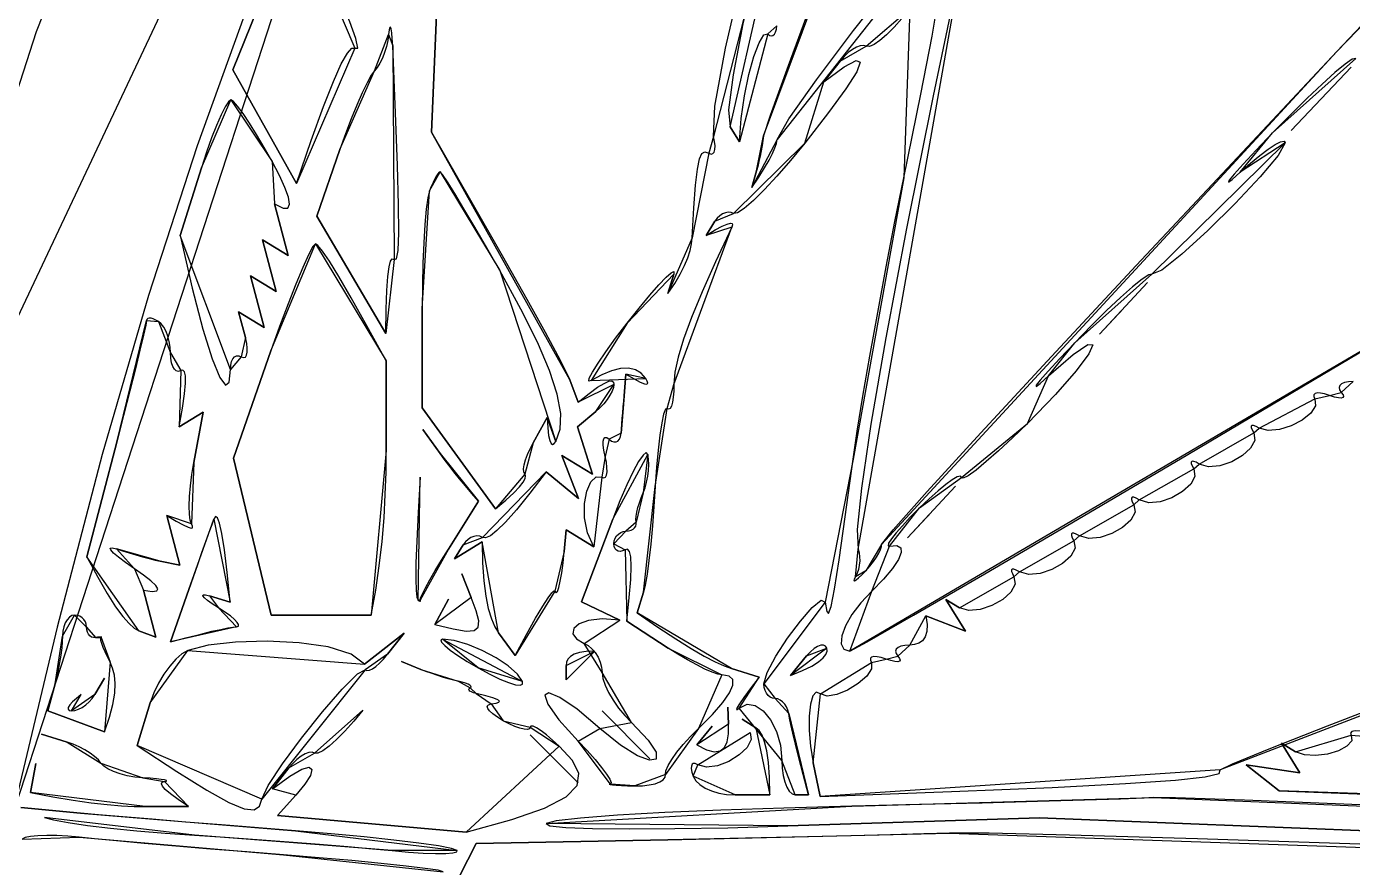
# Model space of a CAD drawing. Extents: x 0.3 to 49.4, y 16 to 54.1.
# Drawn here: x 9.567 to 13.9, y 30.69 to 33.439 of the extents above; entities that cross this region are included whole.
import ezdxf

# ---------------------------------------------------------------- set-up
doc = ezdxf.new("R2010")
doc.units = 0
doc.layers.get('0').update_dxf_attribs({"linetype": 'CONTINUOUS'})

msp = doc.modelspace()

# ---------------------------------------------------------------- linework, layer by layer
at = {"color": 178}
for points in [[(8.999, 31.346), (9.269, 32.3986), (9.6004, 33.4218), (9.9922, 34.4129), (10.4429, 35.3694), (10.9514, 36.2885), (11.5165, 37.1677), (12.1369, 38.0043), (8.999, 31.346)], [(12.74, 35.1289), (12.5666, 34.6727), (12.4068, 34.2502), (12.2653, 33.8739), (12.1467, 33.5564), (12.0557, 33.31), (11.997, 33.1475), (11.9753, 33.0813), (12.74, 35.1289)], [(11.8122, 33.0792), (11.8168, 33.1781), (11.8515, 33.3674), (11.9109, 33.6264), (11.9897, 33.9342), (12.0826, 34.2699), (12.1842, 34.6126), (12.2892, 34.9417), (11.8122, 33.0792)], [(13.8491, 33.3568), (14.191, 33.7186), (14.5054, 34.0492), (14.7832, 34.3393), (15.0153, 34.5792), (15.1924, 34.7596), (15.3055, 34.871), (15.3453, 34.9038), (13.8491, 33.3568)], [(10.7039, 34.4977), (10.4886, 34.0022), (10.2973, 33.5244), (10.1246, 33.0486), (9.9656, 32.5589), (9.815, 32.0397), (9.6678, 31.4749), (9.5187, 30.8489), (10.7039, 34.4977)], [(12.1765, 34.4717), (12.0921, 34.1775), (12.0181, 33.9035), (11.9563, 33.6575), (11.9084, 33.4474), (11.8762, 33.2809), (11.8615, 33.1659), (11.8661, 33.1103), (12.1765, 34.4717)], [(10.9312, 34.0409), (10.8904, 33.0929), (10.9312, 34.0409)], [(12.0205, 33.0689), (12.0581, 33.1367), (12.1482, 33.2644), (12.2696, 33.4252), (12.4013, 33.5925), (12.5222, 33.7394), (12.6112, 33.8391), (12.6472, 33.8649), (12.0205, 33.0689)], [(10.6401, 33.3677), (10.6499, 33.3676), (10.643, 33.3993), (10.6233, 33.4535), (10.5947, 33.521), (10.5612, 33.5925), (10.5265, 33.6588), (10.4947, 33.7105), (10.6401, 33.3677)], [(12.6365, 33.722), (12.5298, 33.2119), (12.443, 32.7785), (12.3755, 32.421), (12.3265, 32.1384), (12.2955, 31.9298), (12.2816, 31.7941), (12.2843, 31.7305), (12.6365, 33.722)], [(12.4337, 32.9442), (12.4894, 33.2171), (12.5268, 33.4074), (12.5464, 33.5259), (12.5485, 33.5833), (12.5335, 33.5904), (12.5018, 33.5578), (12.4537, 33.4963), (12.4337, 32.9442)], [(10.3401, 33.5433), (10.2411, 33.2967), (10.3401, 33.5433)], [(12.4537, 33.4963), (12.4277, 33.4643), (12.4021, 33.4359), (12.3778, 33.4118), (12.3557, 33.3928), (12.3367, 33.3797), (12.3216, 33.3731), (12.3113, 33.3739), (12.4537, 33.4963)], [(10.7506, 33.4123), (10.7478, 33.3929), (10.7433, 33.3731), (10.7373, 33.3537), (10.7301, 33.3353), (10.7221, 33.3187), (10.7135, 33.3046), (10.7045, 33.2937), (10.7506, 33.4123)], [(10.7638, 33.3751), (10.7623, 33.3998), (10.7606, 33.4184), (10.7587, 33.4307), (10.7567, 33.4365), (10.7546, 33.4355), (10.7525, 33.4275), (10.7506, 33.4123), (10.7638, 33.3751)], [(11.8969, 33.0617), (11.9024, 33.1376), (11.9132, 33.2124), (11.9278, 33.2816), (11.9444, 33.3408), (11.9614, 33.3856), (11.977, 33.4115), (11.9897, 33.4141), (11.8969, 33.0617)], [(11.9897, 33.4141), (11.9956, 33.4096), (12.0013, 33.4082), (12.0065, 33.4097), (12.011, 33.4138), (12.0148, 33.4204), (12.0176, 33.4294), (12.0192, 33.4406), (11.9897, 33.4141)], [(10.4491, 32.9251), (10.4973, 33.0663), (10.5375, 33.1766), (10.5701, 33.2591), (10.596, 33.3166), (10.6158, 33.3519), (10.6303, 33.3679), (10.6401, 33.3677), (10.4491, 32.9251)], [(10.7684, 32.6771), (10.7764, 32.6791), (10.7816, 32.7066), (10.7839, 32.7639), (10.7833, 32.8552), (10.7798, 32.9847), (10.7733, 33.1566), (10.7638, 33.3751), (10.7684, 32.6771)], [(12.3113, 33.3739), (12.3025, 33.3766), (12.2917, 33.3757), (12.2794, 33.3713), (12.2662, 33.3638), (12.2524, 33.3535), (12.2388, 33.3407), (12.2257, 33.3257), (12.3113, 33.3739)], [(12.1723, 33.2576), (12.2393, 33.3068), (12.2787, 33.3279), (12.2918, 33.3221), (12.2801, 33.2909), (12.245, 33.2354), (12.1879, 33.1572), (12.1101, 33.0574), (12.1723, 33.2576)], [(12.2257, 33.3257), (12.1723, 33.2576), (12.2257, 33.3257)], [(12.3608, 31.7459), (12.3988, 31.7934), (12.5102, 31.9182), (12.6859, 32.1104), (12.9167, 32.3603), (13.1936, 32.6579), (13.5075, 32.9933), (13.8491, 33.3568), (12.3608, 31.7459)], [(13.9107, 33.3339), (13.8995, 33.3314), (13.8764, 33.3156), (13.8429, 33.2881), (13.8007, 33.2504), (13.7516, 33.2039), (13.697, 33.1501), (13.6388, 33.0905), (13.9107, 33.3339)], [(10.2411, 33.2967), (10.4491, 32.9251), (10.2411, 33.2967)], [(10.7045, 33.2937), (10.6938, 33.2792), (10.6801, 33.2546), (10.664, 33.2216), (10.6464, 33.1818), (10.628, 33.1367), (10.6093, 33.0878), (10.5911, 33.0369), (10.7045, 33.2937)], [(13.6998, 33.0983), (13.8956, 33.3053), (13.6998, 33.0983)], [(10.2346, 33.1988), (10.2268, 33.1929), (10.2161, 33.1762), (10.2031, 33.1499), (10.1882, 33.1155), (10.1722, 33.0744), (10.1555, 33.0277), (10.1389, 32.9771), (10.2346, 33.1988)], [(10.3701, 32.9972), (10.3443, 33.0433), (10.3193, 33.0857), (10.2959, 33.1231), (10.2749, 33.1544), (10.2571, 33.1783), (10.2434, 33.1935), (10.2346, 33.1988), (10.3701, 32.9972)], [(13.7977, 33.2018), (13.6998, 33.0983), (13.7977, 33.2018)], [(11.8661, 33.1103), (11.8969, 33.0617), (11.8661, 33.1103)], [(10.8904, 33.0929), (11.0182, 32.8705), (11.1212, 32.69), (11.2017, 32.5476), (11.2618, 32.4395), (11.3038, 32.362), (11.33, 32.3113), (11.3426, 32.2838), (10.8904, 33.0929)], [(11.7966, 33.0248), (11.8042, 33.0218), (11.8102, 33.023), (11.8144, 33.0279), (11.8168, 33.0364), (11.8173, 33.048), (11.8158, 33.0623), (11.8122, 33.0792), (11.7966, 33.0248)], [(11.9373, 32.9121), (11.9603, 32.9464), (11.979, 32.9762), (11.9936, 33.0017), (12.0047, 33.0235), (12.0126, 33.0417), (12.0178, 33.0567), (12.0205, 33.0689), (11.9373, 32.9121)], [(11.9753, 33.0813), (11.9733, 33.0664), (11.9707, 33.0499), (11.9676, 33.0325), (11.9641, 33.0148), (11.9604, 32.9976), (11.9566, 32.9815), (11.9529, 32.9673), (11.9753, 33.0813)], [(13.6388, 33.0905), (13.585, 33.034), (13.5431, 32.9889), (13.5136, 32.956), (13.4972, 32.9361), (13.4946, 32.93), (13.5065, 32.9384), (13.5333, 32.9622), (13.6388, 33.0905)], [(13.5333, 32.9622), (13.5669, 32.9919), (13.5978, 33.0173), (13.625, 33.0377), (13.6478, 33.0526), (13.6652, 33.0614), (13.6763, 33.0635), (13.6802, 33.0583), (13.5333, 32.9622)], [(10.5911, 33.0369), (10.5159, 32.8183), (10.5911, 33.0369)], [(11.742, 32.7474), (11.7481, 32.8456), (11.7538, 32.9195), (11.7597, 32.9719), (11.7664, 33.0058), (11.7744, 33.024), (11.7843, 33.0294), (11.7966, 33.0248), (11.742, 32.7474)], [(12.1101, 33.0574), (12.0637, 33.0006), (12.0193, 32.9495), (11.9783, 32.9054), (11.9423, 32.8697), (11.9126, 32.8439), (11.8906, 32.8292), (11.8778, 32.8272), (12.1101, 33.0574)], [(13.6802, 33.0583), (13.6574, 33.0173), (13.5983, 32.9467), (13.5169, 32.8601), (13.4269, 32.7714), (13.3423, 32.6941), (13.277, 32.642), (13.2449, 32.6289), (13.6802, 33.0583)], [(10.1389, 32.9771), (10.069, 32.7553), (10.1389, 32.9771)], [(10.378, 32.8586), (10.4055, 32.8451), (10.4215, 32.8453), (10.427, 32.8578), (10.4234, 32.8808), (10.4118, 32.9127), (10.3937, 32.9521), (10.3701, 32.9972), (10.378, 32.8586)], [(10.9191, 32.9638), (10.9159, 32.9622), (10.9117, 32.9575), (10.9068, 32.9502), (10.9014, 32.9406), (10.8956, 32.9291), (10.8898, 32.916), (10.8841, 32.9019), (10.9191, 32.9638)], [(11.1139, 32.6407), (11.0717, 32.7146), (11.0322, 32.7825), (10.9968, 32.8425), (10.9665, 32.8926), (10.9427, 32.9309), (10.9265, 32.9553), (10.9191, 32.9638), (11.1139, 32.6407)], [(11.9529, 32.9673), (11.9373, 32.9121), (11.9529, 32.9673)], [(12.2685, 32.0239), (12.282, 32.1155), (12.3005, 32.2299), (12.3231, 32.3612), (12.3488, 32.504), (12.3764, 32.6525), (12.4051, 32.8011), (12.4337, 32.9442), (12.2685, 32.0239)], [(10.8841, 32.9019), (10.8786, 32.8791), (10.8736, 32.8417), (10.8692, 32.7918), (10.8655, 32.732), (10.8627, 32.6645), (10.8609, 32.5918), (10.8603, 32.5161), (10.8841, 32.9019)], [(10.4222, 32.6896), (10.378, 32.8586), (10.4222, 32.6896)], [(10.5159, 32.8183), (10.7415, 32.4351), (10.5159, 32.8183)], [(11.8165, 32.8018), (11.7882, 32.7559), (11.8165, 32.8018)], [(11.8778, 32.8272), (11.8695, 32.8307), (11.8604, 32.8315), (11.851, 32.8299), (11.8415, 32.8259), (11.8323, 32.8198), (11.8238, 32.8117), (11.8165, 32.8018), (11.8778, 32.8272)], [(10.069, 32.7553), (10.1081, 32.5828), (10.1432, 32.4488), (10.1737, 32.3522), (10.1988, 32.2918), (10.2176, 32.2667), (10.2295, 32.2757), (10.2336, 32.3176), (10.069, 32.7553)], [(11.8722, 32.7832), (11.8189, 32.6691), (11.7752, 32.5709), (11.7405, 32.4871), (11.7145, 32.4163), (11.6965, 32.3573), (11.6861, 32.3085), (11.6828, 32.2687), (11.8722, 32.7832)], [(11.7882, 32.7559), (11.8178, 32.7736), (11.8405, 32.7857), (11.8568, 32.7929), (11.8675, 32.7957), (11.8731, 32.7946), (11.8745, 32.7903), (11.8722, 32.7832), (11.7882, 32.7559)], [(10.383, 32.5721), (10.3388, 32.7411), (10.383, 32.5721)], [(10.3388, 32.7411), (10.4222, 32.6896), (10.3388, 32.7411)], [(10.5114, 32.7286), (10.5028, 32.7192), (10.4887, 32.6927), (10.4699, 32.6512), (10.4473, 32.5969), (10.4219, 32.5318), (10.3944, 32.4582), (10.3658, 32.3781), (10.5114, 32.7286)], [(10.7428, 32.3462), (10.6798, 32.4607), (10.6286, 32.5517), (10.588, 32.6212), (10.557, 32.6715), (10.5346, 32.7047), (10.5197, 32.723), (10.5114, 32.7286), (10.7428, 32.3462)], [(11.6632, 32.5664), (11.6855, 32.5989), (11.7035, 32.6291), (11.7176, 32.657), (11.7281, 32.6827), (11.7354, 32.7063), (11.7399, 32.7278), (11.742, 32.7474), (11.6632, 32.5664)], [(10.7415, 32.4351), (10.7425, 32.5145), (10.7448, 32.5762), (10.7481, 32.6219), (10.7522, 32.6531), (10.7571, 32.6716), (10.7625, 32.679), (10.7684, 32.6771), (10.7415, 32.4351)], [(11.2968, 32.0826), (11.3116, 32.1223), (11.3133, 32.1734), (11.3017, 32.2371), (11.2764, 32.3145), (11.2369, 32.4068), (11.1829, 32.5151), (11.1139, 32.6407), (11.2968, 32.0826)], [(11.5302, 32.4693), (11.5691, 32.5184), (11.6038, 32.5604), (11.6334, 32.5942), (11.6571, 32.619), (11.6738, 32.6337), (11.6827, 32.6373), (11.6828, 32.6289), (11.5302, 32.4693)], [(11.6828, 32.6289), (11.6632, 32.5664), (11.6828, 32.6289)], [(13.2449, 32.6289), (13.2342, 32.6269), (13.2125, 32.6126), (13.1814, 32.5875), (13.1422, 32.5528), (13.0967, 32.5099), (13.0463, 32.4602), (12.9926, 32.4051), (13.2449, 32.6289)], [(10.3438, 32.4546), (10.2996, 32.6236), (10.3438, 32.4546)], [(10.2996, 32.6236), (10.383, 32.5721), (10.2996, 32.6236)], [(13.0731, 32.4325), (13.2298, 32.6014), (13.0731, 32.4325)], [(12.2572, 31.3972), (12.3143, 31.4276), (12.4653, 31.5141), (12.6984, 31.6497), (13.0014, 31.8274), (13.3625, 32.0401), (13.7696, 32.281), (14.2109, 32.5428), (12.2572, 31.3972)], [(10.2826, 32.4216), (10.2605, 32.5061), (10.2826, 32.4216)], [(10.2605, 32.5061), (10.3438, 32.4546), (10.2605, 32.5061)], [(10.8603, 32.5161), (10.8603, 32.1923), (10.8603, 32.5161)], [(13.1515, 32.517), (13.0731, 32.4325), (13.1515, 32.517)], [(9.9595, 32.4771), (9.9569, 32.4622), (9.9495, 32.4294), (9.938, 32.381), (9.9229, 32.3195), (9.9048, 32.2472), (9.8843, 32.1667), (9.862, 32.0804), (9.9595, 32.4771)], [(9.9987, 32.4743), (9.9897, 32.4792), (9.9815, 32.4827), (9.9742, 32.4847), (9.9681, 32.4851), (9.9635, 32.484), (9.9605, 32.4813), (9.9595, 32.4771), (9.9987, 32.4743)], [(10.0378, 32.3717), (10.0368, 32.3903), (10.0338, 32.4086), (10.0292, 32.426), (10.0231, 32.4419), (10.0158, 32.4556), (10.0076, 32.4667), (9.9987, 32.4743), (10.0378, 32.3717)], [(11.4127, 32.2813), (11.4048, 32.2794), (11.4063, 32.289), (11.4166, 32.309), (11.4348, 32.3381), (11.4603, 32.3754), (11.4924, 32.4195), (11.5302, 32.4693), (11.4127, 32.2813)], [(10.2692, 32.359), (10.2767, 32.3562), (10.2825, 32.358), (10.2865, 32.3639), (10.2885, 32.3736), (10.2886, 32.3867), (10.2867, 32.4028), (10.2826, 32.4216), (10.2692, 32.359)], [(10.0713, 32.3141), (10.0637, 32.3114), (10.0566, 32.313), (10.0504, 32.3184), (10.0452, 32.3274), (10.0412, 32.3395), (10.0387, 32.3544), (10.0378, 32.3717), (10.0713, 32.3141)], [(10.3658, 32.3781), (10.2434, 32.0279), (10.3658, 32.3781)], [(12.9067, 32.2963), (12.9875, 32.3661), (13.0352, 32.3988), (13.0516, 32.3982), (13.0383, 32.3683), (12.9972, 32.3129), (12.9299, 32.2359), (12.8381, 32.1414), (12.9067, 32.2963)], [(12.9926, 32.4051), (12.9433, 32.3531), (12.9054, 32.3121), (12.8796, 32.2828), (12.8663, 32.2659), (12.866, 32.2621), (12.8793, 32.272), (12.9067, 32.2963), (12.9926, 32.4051)], [(10.2336, 32.3176), (10.2346, 32.3315), (10.2373, 32.3432), (10.2415, 32.3523), (10.247, 32.3588), (10.2536, 32.3622), (10.261, 32.3624), (10.2692, 32.359), (10.2336, 32.3176)], [(10.7428, 32.0528), (10.7428, 32.3462), (10.7428, 32.0528)], [(10.0656, 32.1297), (10.0765, 32.1906), (10.0833, 32.2378), (10.0864, 32.2726), (10.0864, 32.2964), (10.0836, 32.3103), (10.0784, 32.3158), (10.0713, 32.3141), (10.0656, 32.1297)], [(11.3426, 32.2838), (11.3704, 32.2109), (11.3426, 32.2838)], [(11.3704, 32.2109), (11.4055, 32.239), (11.4333, 32.2592), (11.4545, 32.2722), (11.4697, 32.2788), (11.4797, 32.2799), (11.4853, 32.2761), (11.4869, 32.2684), (11.3704, 32.2109)], [(11.5907, 32.2885), (11.5761, 32.3055), (11.5572, 32.3164), (11.5344, 32.3214), (11.5081, 32.3203), (11.4788, 32.3133), (11.4469, 32.3003), (11.4127, 32.2813), (11.5907, 32.2885)], [(11.5201, 32.2318), (11.5261, 32.3026), (11.5201, 32.2318)], [(11.5261, 32.3026), (11.5531, 32.2866), (11.573, 32.2761), (11.5865, 32.2707), (11.5943, 32.2697), (11.5972, 32.2728), (11.5957, 32.2792), (11.5907, 32.2885), (11.5261, 32.3026)], [(11.4869, 32.2684), (11.4854, 32.2582), (11.4809, 32.2462), (11.4738, 32.2331), (11.4645, 32.2193), (11.4535, 32.2055), (11.4409, 32.1921), (11.4273, 32.1798), (11.4869, 32.2684)], [(11.6828, 32.2687), (11.6822, 32.2461), (11.6805, 32.2265), (11.6779, 32.2104), (11.6744, 32.1981), (11.6703, 32.1903), (11.6656, 32.1873), (11.6605, 32.1897), (11.6828, 32.2687)], [(13.825, 32.2326), (13.8091, 32.2376), (13.7958, 32.2403), (13.7854, 32.2407), (13.778, 32.239), (13.774, 32.2351), (13.7737, 32.2291), (13.7772, 32.2212), (13.825, 32.2326)], [(13.8633, 32.2425), (13.8692, 32.2347), (13.8711, 32.229), (13.869, 32.2254), (13.8632, 32.2238), (13.8538, 32.2245), (13.841, 32.2274), (13.825, 32.2326), (13.8633, 32.2425)], [(13.9024, 32.2781), (13.8866, 32.2772), (13.8739, 32.2745), (13.8644, 32.2703), (13.8584, 32.2648), (13.856, 32.2583), (13.8576, 32.2508), (13.8633, 32.2425), (13.9024, 32.2781)], [(10.8603, 32.1923), (11.0999, 31.8615), (10.8603, 32.1923)], [(11.5101, 32.109), (11.5112, 32.1228), (11.5125, 32.139), (11.5139, 32.1571), (11.5155, 32.1761), (11.5171, 32.1954), (11.5187, 32.2142), (11.5201, 32.2318), (11.5101, 32.109)], [(13.7772, 32.2212), (13.7796, 32.1987), (13.7642, 32.1748), (13.736, 32.1522), (13.7, 32.1334), (13.6612, 32.121), (13.6245, 32.1177), (13.595, 32.126), (13.7772, 32.2212)], [(10.1444, 32.1784), (10.0656, 32.1297), (10.1444, 32.1784)], [(10.1142, 32.0133), (10.1444, 32.1784), (10.1142, 32.0133)], [(11.2226, 32.078), (11.2688, 32.1609), (11.2226, 32.078)], [(11.2688, 32.1609), (11.2706, 32.1268), (11.2733, 32.1018), (11.2769, 32.0851), (11.2812, 32.0757), (11.286, 32.0728), (11.2912, 32.0754), (11.2968, 32.0826), (11.2688, 32.1609)], [(11.4273, 32.1798), (11.3677, 32.1303), (11.4273, 32.1798)], [(11.6605, 32.1897), (11.655, 32.1875), (11.6491, 32.1712), (11.643, 32.1426), (11.637, 32.1031), (11.6313, 32.0542), (11.6262, 31.9977), (11.6218, 31.935), (11.6605, 32.1897)], [(10.9187, 32.0434), (10.8628, 32.1218), (10.9187, 32.0434)], [(11.3677, 32.1303), (11.417, 31.9749), (11.3677, 32.1303)], [(11.4711, 32.0894), (11.4791, 32.0834), (11.4868, 32.0805), (11.4937, 32.0807), (11.4998, 32.0837), (11.5047, 32.0895), (11.5082, 32.098), (11.5101, 32.109), (11.4711, 32.0894)], [(12.8381, 32.1414), (12.7889, 32.0937), (12.7436, 32.0517), (12.7036, 32.0164), (12.6702, 31.9889), (12.6447, 31.9704), (12.6284, 31.9618), (12.6227, 31.9643), (12.8381, 32.1414)], [(13.5773, 32.1102), (13.5811, 32.0857), (13.5671, 32.06), (13.5403, 32.0358), (13.5053, 32.0159), (13.4669, 32.0028), (13.43, 31.9995), (13.3992, 32.0085), (13.5773, 32.1102)], [(13.595, 32.126), (13.5848, 32.1316), (13.5771, 32.1346), (13.5719, 32.1348), (13.5692, 32.1324), (13.5692, 32.1275), (13.5719, 32.1201), (13.5773, 32.1102), (13.595, 32.126)], [(9.862, 32.0804), (9.7645, 31.7051), (9.862, 32.0804)], [(11.1955, 31.9758), (11.1924, 31.9824), (11.1918, 31.9927), (11.1937, 32.0061), (11.1979, 32.0219), (11.2042, 32.0396), (11.2125, 32.0585), (11.2226, 32.078), (11.1955, 31.9758)], [(11.4579, 32.0336), (11.4537, 32.0536), (11.4516, 32.07), (11.4516, 32.0827), (11.4536, 32.0912), (11.4575, 32.0953), (11.4634, 32.0948), (11.4711, 32.0894), (11.4579, 32.0336)], [(10.2434, 32.0279), (10.3662, 31.5147), (10.2434, 32.0279)], [(10.6938, 31.5147), (10.7085, 31.5958), (10.7201, 31.6761), (10.729, 31.7554), (10.7355, 31.833), (10.7397, 31.9088), (10.7421, 31.9822), (10.7428, 32.0528), (10.6938, 31.5147)], [(11.0446, 31.8868), (11.0221, 31.9123), (11.0013, 31.9369), (10.9819, 31.9604), (10.9641, 31.9828), (10.9476, 32.0042), (10.9325, 32.0244), (10.9187, 32.0434), (11.0446, 31.8868)], [(11.417, 31.9749), (11.317, 32.0367), (11.417, 31.9749)], [(11.317, 32.0367), (11.3712, 31.8953), (11.317, 32.0367)], [(11.4469, 31.9656), (11.4538, 31.9633), (11.4591, 31.9658), (11.4626, 31.9724), (11.4643, 31.983), (11.4641, 31.997), (11.462, 32.014), (11.4579, 32.0336), (11.4469, 31.9656)], [(11.598, 32.0392), (11.5922, 32.0456), (11.5818, 32.0376), (11.5673, 32.0166), (11.5494, 31.9839), (11.5288, 31.9407), (11.5064, 31.8884), (11.4827, 31.8282), (11.598, 32.0392)], [(11.5819, 31.9139), (11.5883, 31.9306), (11.5934, 31.949), (11.5972, 31.9683), (11.5997, 31.9877), (11.6007, 32.0065), (11.6002, 32.024), (11.598, 32.0392), (11.5819, 31.9139)], [(12.1772, 31.5572), (12.1822, 31.5263), (12.1883, 31.5198), (12.1965, 31.5426), (12.2076, 31.5995), (12.2227, 31.6955), (12.2427, 31.8353), (12.2685, 32.0239), (12.1772, 31.5572)], [(10.1061, 31.8125), (10.1019, 31.8251), (10.0995, 31.8451), (10.099, 31.8712), (10.1002, 31.9024), (10.1032, 31.9373), (10.1079, 31.9747), (10.1142, 32.0133), (10.1061, 31.8125)], [(11.2655, 31.9831), (11.2124, 31.9131), (11.1684, 31.8587), (11.1327, 31.8184), (11.1044, 31.7908), (11.0829, 31.7742), (11.0673, 31.7674), (11.0568, 31.7688), (11.2655, 31.9831)], [(11.0999, 31.8615), (11.1338, 31.8905), (11.1596, 31.9146), (11.1782, 31.9341), (11.1903, 31.9496), (11.1967, 31.9615), (11.1982, 31.9701), (11.1955, 31.9758), (11.0999, 31.8615)], [(11.3712, 31.8953), (11.2655, 31.9831), (11.3712, 31.8953)], [(13.3815, 31.9927), (13.3853, 31.9682), (13.3713, 31.9425), (13.3445, 31.9183), (13.3095, 31.8984), (13.2711, 31.8853), (13.2341, 31.882), (13.2034, 31.891), (13.3815, 31.9927)], [(13.3992, 32.0085), (13.389, 32.0142), (13.3813, 32.0171), (13.3761, 32.0173), (13.3734, 32.0149), (13.3734, 32.01), (13.3761, 32.0026), (13.3815, 31.9927), (13.3992, 32.0085)], [(10.8536, 31.9651), (10.8471, 31.8495), (10.8425, 31.7568), (10.8398, 31.685), (10.839, 31.6318), (10.84, 31.5953), (10.8429, 31.5733), (10.8475, 31.5637), (10.8536, 31.9651)], [(11.4207, 31.7376), (11.3999, 31.784), (11.3904, 31.8325), (11.3905, 31.8791), (11.3981, 31.9197), (11.4113, 31.9503), (11.4282, 31.967), (11.4469, 31.9656), (11.4207, 31.7376)], [(11.6218, 31.935), (11.6175, 31.8698), (11.6124, 31.8065), (11.6069, 31.747), (11.601, 31.6935), (11.595, 31.6481), (11.5893, 31.6129), (11.5839, 31.59), (11.6218, 31.935)], [(12.4465, 31.7667), (12.6031, 31.9356), (12.4465, 31.7667)], [(12.6227, 31.9643), (12.6191, 31.9689), (12.6087, 31.9662), (12.5925, 31.9569), (12.5712, 31.9415), (12.5457, 31.9207), (12.5169, 31.895), (12.4855, 31.8651), (12.6227, 31.9643)], [(11.559, 31.8182), (11.5584, 31.8267), (11.5593, 31.8379), (11.5616, 31.8512), (11.5651, 31.866), (11.5698, 31.8818), (11.5755, 31.8979), (11.5819, 31.9139), (11.559, 31.8182)], [(13.2034, 31.891), (13.1932, 31.8967), (13.1855, 31.8996), (13.1802, 31.8998), (13.1776, 31.8974), (13.1776, 31.8925), (13.1802, 31.8851), (13.1857, 31.8752), (13.2034, 31.891)], [(10.9458, 31.7301), (11.0446, 31.8868), (10.9458, 31.7301)], [(12.4855, 31.8651), (12.4552, 31.8345), (12.4293, 31.8069), (12.4085, 31.783), (12.3933, 31.7635), (12.3844, 31.7494), (12.3823, 31.7413), (12.3876, 31.7399), (12.4855, 31.8651)], [(12.5248, 31.8512), (12.4465, 31.7667), (12.5248, 31.8512)], [(13.1857, 31.8752), (13.1894, 31.8507), (13.1755, 31.825), (13.1486, 31.8008), (13.1136, 31.7809), (13.0753, 31.7678), (13.0383, 31.7645), (13.0075, 31.7735), (13.1857, 31.8752)], [(10.068, 31.6776), (10.0255, 31.8403), (10.068, 31.6776)], [(10.0255, 31.8403), (10.056, 31.822), (10.0789, 31.8094), (10.095, 31.8021), (10.105, 31.7992), (10.1097, 31.8004), (10.1099, 31.8051), (10.1061, 31.8125), (10.0255, 31.8403)], [(10.1791, 31.828), (10.1724, 31.8101), (10.1632, 31.7848), (10.152, 31.7537), (10.1393, 31.718), (10.1257, 31.6793), (10.1115, 31.6389), (10.0974, 31.5983), (10.1791, 31.828)], [(10.2333, 31.5565), (10.2232, 31.6538), (10.214, 31.7279), (10.2056, 31.781), (10.1979, 31.8153), (10.191, 31.8331), (10.1847, 31.8366), (10.1791, 31.828), (10.2333, 31.5565)], [(11.4827, 31.8282), (11.3805, 31.558), (11.4827, 31.8282)], [(11.5261, 31.7889), (11.5349, 31.7896), (11.5427, 31.7919), (11.5492, 31.7953), (11.5543, 31.7999), (11.5578, 31.8054), (11.5594, 31.8115), (11.559, 31.8182), (11.5261, 31.7889)], [(11.0568, 31.7688), (11.0482, 31.7725), (11.0388, 31.7735), (11.0291, 31.772), (11.0193, 31.7682), (11.01, 31.7622), (11.0014, 31.7542), (10.994, 31.7443), (11.0568, 31.7688)], [(11.3243, 31.7226), (11.3303, 31.7935), (11.3243, 31.7226)], [(11.3303, 31.7935), (11.4207, 31.7376), (11.3303, 31.7935)], [(11.4869, 31.7474), (11.488, 31.7569), (11.4909, 31.7656), (11.4956, 31.7733), (11.5016, 31.7797), (11.5089, 31.7846), (11.5171, 31.7878), (11.5261, 31.7889), (11.4869, 31.7474)], [(13.0075, 31.7735), (12.9974, 31.7792), (12.9896, 31.7821), (12.9844, 31.7823), (12.9818, 31.7799), (12.9817, 31.775), (12.9844, 31.7676), (12.9898, 31.7577), (13.0075, 31.7735)], [(9.9203, 31.6657), (9.8911, 31.6861), (9.8682, 31.7035), (9.852, 31.7174), (9.8429, 31.7275), (9.8412, 31.7334), (9.8473, 31.7347), (9.8616, 31.7309), (9.9203, 31.6657)], [(9.8616, 31.7309), (9.8812, 31.7244), (9.9025, 31.7177), (9.9246, 31.7111), (9.9467, 31.7049), (9.9679, 31.6992), (9.9872, 31.6944), (10.004, 31.6907), (9.8616, 31.7309)], [(10.8536, 31.5637), (10.8547, 31.5701), (10.8608, 31.5839), (10.8712, 31.6043), (10.8855, 31.6301), (10.9031, 31.6604), (10.9234, 31.6941), (10.9458, 31.7301), (10.8536, 31.5637)], [(10.9657, 31.6984), (11.0561, 31.7543), (10.9657, 31.6984)], [(10.994, 31.7443), (10.9657, 31.6984), (10.994, 31.7443)], [(11.0561, 31.7543), (11.0575, 31.6851), (11.0616, 31.6262), (11.068, 31.5766), (11.0763, 31.5357), (11.0863, 31.5025), (11.0976, 31.4763), (11.1098, 31.4562), (11.0561, 31.7543)], [(11.2941, 31.593), (11.2978, 31.5876), (11.3021, 31.5918), (11.3068, 31.6048), (11.3116, 31.6255), (11.3163, 31.6527), (11.3206, 31.6854), (11.3243, 31.7226), (11.2941, 31.593)], [(11.5232, 31.7283), (11.5149, 31.7243), (11.5073, 31.7227), (11.5006, 31.7235), (11.4949, 31.7264), (11.4906, 31.7315), (11.4879, 31.7385), (11.4869, 31.7474), (11.5232, 31.7283)], [(11.5284, 31.4951), (11.5368, 31.5717), (11.5416, 31.6311), (11.543, 31.6749), (11.5415, 31.7049), (11.5375, 31.7226), (11.5312, 31.7299), (11.5232, 31.7283), (11.5284, 31.4951)], [(12.2843, 31.7305), (12.2877, 31.7186), (12.2895, 31.7055), (12.2898, 31.6916), (12.2886, 31.6776), (12.2859, 31.664), (12.2819, 31.6514), (12.2765, 31.6402), (12.2843, 31.7305)], [(12.3094, 31.6597), (12.3226, 31.6747), (12.3344, 31.6897), (12.3445, 31.7041), (12.3525, 31.7175), (12.358, 31.7293), (12.3609, 31.7389), (12.3608, 31.7459), (12.3094, 31.6597)], [(12.3876, 31.7399), (12.4116, 31.7422), (12.4241, 31.7349), (12.4255, 31.7191), (12.4162, 31.696), (12.3968, 31.6665), (12.3675, 31.6318), (12.329, 31.593), (12.3876, 31.7399)], [(12.9898, 31.7577), (12.9936, 31.7332), (12.9797, 31.7076), (12.9528, 31.6834), (12.9178, 31.6634), (12.8795, 31.6504), (12.8425, 31.647), (12.8117, 31.656), (12.9898, 31.7577)], [(9.7645, 31.7051), (9.8, 31.6386), (9.8313, 31.5847), (9.8586, 31.5422), (9.8822, 31.5099), (9.9024, 31.4868), (9.9196, 31.4718), (9.934, 31.4636), (9.7645, 31.7051)], [(10.004, 31.6907), (10.068, 31.6776), (10.004, 31.6907)], [(9.9495, 31.5964), (9.9782, 31.592), (9.9935, 31.5935), (9.9969, 31.6002), (9.9898, 31.6115), (9.9737, 31.6267), (9.9501, 31.645), (9.9203, 31.6657), (9.9495, 31.5964)], [(11.0203, 31.5726), (10.9901, 31.65), (11.0203, 31.5726)], [(12.2765, 31.6402), (12.2721, 31.632), (12.2711, 31.6276), (12.2733, 31.627), (12.2784, 31.63), (12.2863, 31.6366), (12.2967, 31.6465), (12.3094, 31.6597), (12.2765, 31.6402)], [(12.794, 31.6402), (12.7978, 31.6158), (12.7838, 31.5901), (12.757, 31.5659), (12.722, 31.5459), (12.6836, 31.5329), (12.6467, 31.5295), (12.6159, 31.5385), (12.794, 31.6402)], [(12.8117, 31.656), (12.8015, 31.6617), (12.7938, 31.6646), (12.7886, 31.6648), (12.7859, 31.6624), (12.7859, 31.6575), (12.7886, 31.6501), (12.794, 31.6402), (12.8117, 31.656)], [(13.4682, 31.0087), (13.5078, 31.0286), (13.6278, 31.0779), (13.8185, 31.1528), (14.0697, 31.2494), (14.3716, 31.3641), (14.7144, 31.4928), (15.088, 31.6319), (13.4682, 31.0087)], [(9.9898, 31.4422), (9.9495, 31.5964), (9.9898, 31.4422)], [(10.0974, 31.5983), (10.0381, 31.4273), (10.0974, 31.5983)], [(11.1635, 31.3828), (11.201, 31.4511), (11.231, 31.5042), (11.2543, 31.5437), (11.2716, 31.5709), (11.2836, 31.5872), (11.2908, 31.5941), (11.2941, 31.593), (11.1635, 31.3828)], [(11.5839, 31.59), (11.5623, 31.5221), (11.5839, 31.59)], [(12.329, 31.593), (12.2932, 31.5552), (12.2644, 31.5168), (12.2436, 31.48), (12.2317, 31.4473), (12.2293, 31.4211), (12.2376, 31.4036), (12.2572, 31.3972), (12.329, 31.593)], [(10.1945, 31.5384), (10.1739, 31.5516), (10.1585, 31.5626), (10.1484, 31.5713), (10.1438, 31.5773), (10.1449, 31.5805), (10.1519, 31.5807), (10.1649, 31.5775), (10.1945, 31.5384)], [(10.1649, 31.5775), (10.2333, 31.5565), (10.1649, 31.5775)], [(10.8475, 31.5637), (10.8502, 31.5617), (10.8524, 31.5604), (10.854, 31.5597), (10.855, 31.5597), (10.8552, 31.5604), (10.8548, 31.5617), (10.8536, 31.5637), (10.8475, 31.5637)], [(10.9013, 31.4842), (10.961, 31.4696), (11.0034, 31.4626), (11.0303, 31.464), (11.0436, 31.4747), (11.0452, 31.4958), (11.0368, 31.5281), (11.0203, 31.5726), (10.9013, 31.4842)], [(10.9457, 31.5671), (10.9013, 31.4842), (10.9457, 31.5671)], [(11.3805, 31.558), (11.5065, 31.4977), (11.3805, 31.558)], [(11.977, 31.2895), (11.988, 31.3275), (12.0159, 31.3804), (12.0541, 31.4392), (12.096, 31.4952), (12.1349, 31.5394), (12.1642, 31.563), (12.1772, 31.5572), (11.977, 31.2895)], [(12.6159, 31.5385), (12.5715, 31.566), (12.6159, 31.5385)], [(12.5715, 31.566), (12.6356, 31.4622), (12.5715, 31.566)], [(9.7245, 31.5147), (9.7155, 31.5129), (9.7073, 31.5077), (9.6999, 31.4996), (9.6938, 31.489), (9.689, 31.4762), (9.686, 31.4618), (9.6848, 31.4462), (9.7245, 31.5147)], [(9.7637, 31.4755), (9.7626, 31.4845), (9.7597, 31.4927), (9.755, 31.5), (9.749, 31.5061), (9.7417, 31.5107), (9.7334, 31.5137), (9.7245, 31.5147), (9.7637, 31.4755)], [(10.2532, 31.4764), (10.2596, 31.4784), (10.2604, 31.4834), (10.2561, 31.4908), (10.247, 31.5005), (10.2334, 31.5118), (10.2158, 31.5246), (10.1945, 31.5384), (10.2532, 31.4764)], [(10.3662, 31.5147), (10.6938, 31.5147), (10.3662, 31.5147)], [(11.5065, 31.4977), (11.4484, 31.5019), (11.4039, 31.4974), (11.373, 31.4863), (11.356, 31.471), (11.3529, 31.4537), (11.364, 31.4366), (11.3892, 31.4221), (11.5065, 31.4977)], [(11.5623, 31.5221), (11.6301, 31.4753), (11.6888, 31.4366), (11.7392, 31.4054), (11.7819, 31.3808), (11.8176, 31.3622), (11.847, 31.349), (11.8709, 31.3403), (11.5623, 31.5221)], [(12.5062, 31.5119), (12.5099, 31.4834), (12.5089, 31.4608), (12.5038, 31.4435), (12.4952, 31.4309), (12.4835, 31.4226), (12.4694, 31.418), (12.4533, 31.4165), (12.5062, 31.5119)], [(12.6356, 31.4622), (12.5062, 31.5119), (12.6356, 31.4622)], [(9.793, 31.441), (9.7863, 31.441), (9.7801, 31.443), (9.7747, 31.4468), (9.7701, 31.4521), (9.7667, 31.4588), (9.7644, 31.4667), (9.7637, 31.4755), (9.793, 31.441)], [(9.934, 31.4636), (9.9898, 31.4422), (9.934, 31.4636)], [(10.0381, 31.4273), (10.0918, 31.4415), (10.1366, 31.4528), (10.1732, 31.4616), (10.2025, 31.4681), (10.225, 31.4726), (10.2417, 31.4753), (10.2532, 31.4764), (10.0381, 31.4273)], [(10.8015, 31.456), (10.6714, 31.3542), (10.8015, 31.456)], [(10.747, 31.3865), (10.8015, 31.456), (10.747, 31.3865)], [(11.1098, 31.4562), (11.1635, 31.3828), (11.1098, 31.4562)], [(11.6638, 31.407), (11.5284, 31.4951), (11.6638, 31.407)], [(9.6848, 31.4462), (9.684, 31.4282), (9.6822, 31.4071), (9.6793, 31.384), (9.6755, 31.3598), (9.6711, 31.3354), (9.6661, 31.3118), (9.6607, 31.2899), (9.6848, 31.4462)], [(9.8112, 31.441), (9.813, 31.442), (9.8131, 31.4426), (9.8117, 31.4429), (9.8089, 31.4429), (9.8048, 31.4426), (9.7995, 31.442), (9.793, 31.441), (9.8112, 31.441)], [(9.8404, 31.361), (9.8315, 31.3783), (9.8239, 31.3945), (9.8177, 31.4091), (9.8132, 31.4215), (9.8105, 31.4313), (9.8098, 31.438), (9.8112, 31.441), (9.8404, 31.361)], [(10.6714, 31.3542), (10.6282, 31.3873), (10.5534, 31.4104), (10.458, 31.4242), (10.3532, 31.4292), (10.2503, 31.4263), (10.1604, 31.416), (10.0946, 31.3989), (10.6714, 31.3542)], [(10.927, 31.4359), (10.9206, 31.4333), (10.923, 31.4261), (10.9337, 31.415), (10.9518, 31.4004), (10.9766, 31.3829), (11.0075, 31.3632), (11.0436, 31.3418), (10.927, 31.4359)], [(11.1884, 31.2978), (11.1716, 31.3221), (11.1414, 31.3485), (11.1016, 31.3746), (11.0564, 31.3985), (11.0095, 31.4181), (10.9651, 31.4313), (10.927, 31.4359), (11.1884, 31.2978)], [(11.3892, 31.4221), (11.4026, 31.4151), (11.4149, 31.4049), (11.4258, 31.3921), (11.4349, 31.3773), (11.4418, 31.3611), (11.4462, 31.3442), (11.4478, 31.3269), (11.3892, 31.4221)], [(12.1823, 31.4063), (12.178, 31.4135), (12.1713, 31.4168), (12.1626, 31.4164), (12.1524, 31.4124), (12.141, 31.4051), (12.1289, 31.3946), (12.1164, 31.381), (12.1823, 31.4063)], [(12.4533, 31.4165), (12.4375, 31.4155), (12.4247, 31.4128), (12.4153, 31.4087), (12.4092, 31.4032), (12.4069, 31.3966), (12.4085, 31.3891), (12.4141, 31.3809), (12.4533, 31.4165)], [(10.0946, 31.3989), (10.0751, 31.3878), (10.0551, 31.3705), (10.0351, 31.348), (10.016, 31.3214), (9.9986, 31.2917), (9.9836, 31.2601), (9.9717, 31.2274), (10.0946, 31.3989)], [(10.674, 31.3354), (10.6797, 31.3331), (10.6877, 31.3344), (10.6976, 31.3392), (10.7089, 31.3471), (10.7212, 31.3579), (10.734, 31.3711), (10.747, 31.3865), (10.674, 31.3354)], [(11.3303, 31.3032), (11.4243, 31.3972), (11.3303, 31.3032)], [(11.4243, 31.3972), (11.3961, 31.396), (11.3738, 31.3924), (11.3567, 31.3869), (11.3443, 31.3796), (11.3362, 31.3708), (11.3317, 31.361), (11.3303, 31.3502), (11.4243, 31.3972)], [(11.8389, 31.3189), (11.8262, 31.3212), (11.8076, 31.3279), (11.7842, 31.3383), (11.7571, 31.352), (11.7272, 31.3683), (11.6958, 31.3869), (11.6638, 31.407), (11.8389, 31.3189)], [(12.0633, 31.3171), (12.1025, 31.3333), (12.1329, 31.3482), (12.1553, 31.362), (12.1707, 31.3746), (12.1797, 31.3862), (12.1833, 31.3968), (12.1823, 31.4063), (12.0633, 31.3171)], [(12.1164, 31.381), (12.0633, 31.3171), (12.1164, 31.381)], [(12.3759, 31.3709), (12.36, 31.3759), (12.3467, 31.3786), (12.3362, 31.3791), (12.3289, 31.3773), (12.3249, 31.3734), (12.3246, 31.3675), (12.3281, 31.3596), (12.3759, 31.3709)], [(12.4141, 31.3809), (12.4201, 31.3731), (12.422, 31.3674), (12.4199, 31.3637), (12.4141, 31.3622), (12.4047, 31.3629), (12.3919, 31.3658), (12.3759, 31.3709), (12.4141, 31.3809)], [(9.8224, 31.133), (9.8388, 31.1806), (9.8497, 31.2226), (9.8555, 31.2593), (9.8569, 31.291), (9.8545, 31.3183), (9.8488, 31.3415), (9.8404, 31.361), (9.8224, 31.133)], [(10.3364, 30.9135), (10.3568, 30.9577), (10.4034, 31.0284), (10.466, 31.1129), (10.5345, 31.1985), (10.5988, 31.2726), (10.6487, 31.3225), (10.674, 31.3354), (10.3364, 30.9135)], [(10.8556, 31.3369), (10.7921, 31.3625), (10.8556, 31.3369)], [(10.9778, 31.2985), (10.9627, 31.3021), (10.9455, 31.3067), (10.9271, 31.3122), (10.9082, 31.3181), (10.8894, 31.3244), (10.8716, 31.3307), (10.8556, 31.3369), (10.9778, 31.2985)], [(11.0436, 31.3418), (11.0809, 31.3215), (11.1141, 31.3054), (11.1422, 31.2939), (11.1646, 31.2871), (11.1803, 31.2853), (11.1885, 31.2888), (11.1884, 31.2978), (11.0436, 31.3418)], [(11.3303, 31.3502), (11.3303, 31.3032), (11.3303, 31.3502)], [(11.4478, 31.3269), (11.4503, 31.3079), (11.4576, 31.2858), (11.4691, 31.2615), (11.4841, 31.2361), (11.502, 31.2106), (11.5224, 31.1861), (11.5445, 31.1634), (11.4478, 31.3269)], [(11.8709, 31.3403), (11.961, 31.3123), (11.8709, 31.3403)], [(12.3281, 31.3596), (12.3289, 31.3388), (12.3127, 31.3147), (12.2848, 31.2906), (12.2504, 31.2695), (12.2149, 31.2549), (12.1835, 31.2499), (12.1616, 31.2578), (12.3281, 31.3596)], [(9.6607, 31.2899), (9.6372, 31.2022), (9.6607, 31.2899)], [(9.7905, 31.2547), (9.8224, 31.308), (9.7905, 31.2547)], [(11.017, 31.2767), (11.0199, 31.2791), (11.0195, 31.282), (11.0162, 31.2852), (11.0102, 31.2885), (11.0016, 31.292), (10.9907, 31.2953), (10.9778, 31.2985), (11.017, 31.2767)], [(11.7629, 31.1444), (11.8083, 31.19), (11.8422, 31.2289), (11.8647, 31.261), (11.8756, 31.2861), (11.875, 31.3043), (11.8628, 31.3152), (11.8389, 31.3189), (11.7629, 31.1444)], [(11.961, 31.3123), (11.9322, 31.274), (11.9111, 31.2452), (11.8971, 31.2249), (11.8893, 31.2122), (11.8871, 31.2063), (11.8895, 31.2061), (11.8959, 31.2108), (11.961, 31.3123)], [(12.0132, 31.2416), (12.0048, 31.2427), (11.9972, 31.2462), (11.9904, 31.2517), (11.9848, 31.2592), (11.9806, 31.2681), (11.9779, 31.2783), (11.977, 31.2895), (12.0132, 31.2416)], [(9.7464, 31.2547), (9.7302, 31.2425), (9.7175, 31.2313), (9.7086, 31.2214), (9.7037, 31.2131), (9.7029, 31.2068), (9.7064, 31.2028), (9.7145, 31.2014), (9.7464, 31.2547)], [(9.7145, 31.2014), (9.7254, 31.2028), (9.7371, 31.2068), (9.749, 31.2131), (9.7608, 31.2214), (9.772, 31.2313), (9.782, 31.2425), (9.7905, 31.2547), (9.7145, 31.2014)], [(11.0365, 31.2587), (11.0281, 31.261), (11.0213, 31.2636), (11.0164, 31.2663), (11.0134, 31.2691), (11.0124, 31.2719), (11.0135, 31.2745), (11.017, 31.2767), (11.0365, 31.2587)], [(11.0855, 31.2245), (11.102, 31.2273), (11.111, 31.2305), (11.1123, 31.2344), (11.1057, 31.239), (11.091, 31.2445), (11.068, 31.251), (11.0365, 31.2587), (11.0855, 31.2245)], [(11.441, 31.1441), (11.3662, 31.2071), (11.3101, 31.2455), (11.2745, 31.2603), (11.261, 31.2525), (11.2713, 31.223), (11.3071, 31.1728), (11.37, 31.1029), (11.441, 31.1441)], [(12.0581, 31.1927), (12.0553, 31.2041), (12.0508, 31.2145), (12.0449, 31.2237), (12.0379, 31.2313), (12.0302, 31.237), (12.0218, 31.2405), (12.0132, 31.2416), (12.0581, 31.1927)], [(12.1616, 31.2578), (12.1477, 31.2631), (12.1368, 31.2505), (12.1291, 31.2234), (12.1249, 31.1848), (12.1247, 31.1379), (12.1288, 31.086), (12.1375, 31.0321), (12.1616, 31.2578)], [(9.6372, 31.2022), (9.8224, 31.133), (9.6372, 31.2022)], [(9.9717, 31.2274), (9.9291, 31.0885), (9.9717, 31.2274)], [(10.6661, 31.2034), (10.6365, 31.1676), (10.6076, 31.1356), (10.5805, 31.1084), (10.5561, 31.0867), (10.5354, 31.0714), (10.5193, 31.0635), (10.5088, 31.0637), (10.6661, 31.2034)], [(11.1247, 31.1692), (11.1058, 31.1806), (11.091, 31.1914), (11.0804, 31.2012), (11.0743, 31.2098), (11.073, 31.2167), (11.0766, 31.2217), (11.0855, 31.2245), (11.1247, 31.1692)], [(11.6044, 31.0447), (11.4478, 31.2014), (11.6044, 31.0447)], [(11.8615, 31.1584), (11.859, 31.2134), (11.8615, 31.1584)], [(11.8959, 31.2108), (11.9217, 31.223), (11.9487, 31.2191), (11.9749, 31.2016), (11.9985, 31.1726), (12.0177, 31.1345), (12.0306, 31.0895), (12.0353, 31.0399), (11.8959, 31.2108)], [(11.2128, 31.1481), (11.2104, 31.143), (11.2038, 31.1409), (11.1934, 31.1415), (11.1797, 31.1448), (11.1633, 31.1506), (11.1448, 31.1588), (11.1247, 31.1692), (11.2128, 31.1481)], [(11.3079, 31.0865), (11.2861, 31.1062), (11.2661, 31.1229), (11.2485, 31.1362), (11.2337, 31.1458), (11.2225, 31.1512), (11.2153, 31.1521), (11.2128, 31.1481), (11.3079, 31.0865)], [(11.5445, 31.1634), (11.5987, 31.1063), (11.6243, 31.0663), (11.6247, 31.044), (11.6033, 31.04), (11.5633, 31.0549), (11.5081, 31.0894), (11.441, 31.1441), (11.5445, 31.1634)], [(11.7573, 31.0909), (11.789, 31.0744), (11.8143, 31.0679), (11.8338, 31.0706), (11.8478, 31.0817), (11.8568, 31.1006), (11.8612, 31.1264), (11.8615, 31.1584), (11.7573, 31.0909)], [(11.8081, 31.1521), (11.7573, 31.0909), (11.8081, 31.1521)], [(11.9509, 31.1464), (11.9057, 31.1743), (11.9509, 31.1464)], [(12.1221, 30.9272), (12.1052, 30.9931), (12.0913, 31.048), (12.0802, 31.0931), (12.0716, 31.1292), (12.0652, 31.1572), (12.0608, 31.1781), (12.0581, 31.1927), (12.1221, 30.9272)], [(9.6999, 31.0993), (9.6166, 31.1253), (9.6999, 31.0993)], [(11.3694, 30.9664), (11.2128, 31.1231), (11.3694, 30.9664)], [(11.5261, 31.1231), (11.6044, 31.0447), (11.5261, 31.1231)], [(11.6552, 30.9938), (11.6565, 31.0058), (11.6636, 31.0226), (11.6758, 31.0431), (11.6925, 31.0664), (11.713, 31.0917), (11.7367, 31.118), (11.7629, 31.1444), (11.6552, 30.9938)], [(11.9324, 31.1311), (11.9356, 31.1076), (11.9218, 31.0821), (11.8956, 31.0574), (11.8617, 31.0366), (11.8248, 31.0223), (11.7896, 31.0176), (11.7607, 31.0254), (11.9324, 31.1311)], [(11.9961, 30.9272), (11.9949, 30.9852), (11.9915, 31.0328), (11.9861, 31.0709), (11.9791, 31.1003), (11.9707, 31.1221), (11.9612, 31.1372), (11.9509, 31.1464), (11.9961, 30.9272)], [(13.8961, 31.1222), (13.8976, 31.1034), (13.8819, 31.0859), (13.8538, 31.0711), (13.8181, 31.0605), (13.7796, 31.0554), (13.7432, 31.0574), (13.7137, 31.0678), (13.8961, 31.1222)], [(14.0449, 31.1107), (13.9949, 31.1231), (13.9562, 31.1311), (13.9279, 31.1353), (13.9088, 31.136), (13.8979, 31.1338), (13.894, 31.129), (13.8961, 31.1222), (14.0449, 31.1107)], [(9.8104, 31.031), (9.802, 31.0414), (9.79, 31.0522), (9.7751, 31.0632), (9.7579, 31.0738), (9.7392, 31.0836), (9.7197, 31.0923), (9.6999, 31.0993), (9.8104, 31.031)], [(9.9291, 31.0885), (10.058, 31.0034), (10.1565, 30.9421), (10.2288, 30.9023), (10.2788, 30.8817), (10.3107, 30.8783), (10.3285, 30.8896), (10.3364, 30.9135), (9.9291, 31.0885)], [(10.5088, 31.0637), (10.5002, 31.0663), (10.4896, 31.0652), (10.4775, 31.0608), (10.4644, 31.0532), (10.4507, 31.0428), (10.4372, 31.03), (10.4241, 31.0149), (10.5088, 31.0637)], [(11.0044, 30.8054), (11.1529, 30.8463), (11.2603, 30.8841), (11.3303, 30.9207), (11.3665, 30.9576), (11.3724, 30.9964), (11.3517, 31.0389), (11.3079, 31.0865), (11.0044, 30.8054)], [(11.37, 31.1029), (11.3995, 31.0716), (11.4253, 31.0426), (11.4466, 31.0168), (11.4629, 30.995), (11.4735, 30.9781), (11.4778, 30.967), (11.475, 30.9625), (11.37, 31.1029)], [(13.7137, 31.0678), (13.6681, 31.096), (13.7137, 31.0678)], [(13.6681, 31.096), (13.7279, 30.9992), (13.6681, 31.096)], [(9.5983, 31.0299), (9.5801, 30.9346), (9.5983, 31.0299)], [(9.9474, 30.9826), (9.9216, 30.9851), (9.8964, 30.9896), (9.8728, 30.9957), (9.8515, 31.0032), (9.8335, 31.0118), (9.8195, 31.0212), (9.8104, 31.031), (9.9474, 30.9826)], [(11.2911, 31.0447), (11.3694, 30.9664), (11.2911, 31.0447)], [(11.7607, 31.0254), (11.7525, 31.0292), (11.7462, 31.0297), (11.7419, 31.0269), (11.7397, 31.0212), (11.7396, 31.0127), (11.7417, 31.0015), (11.7462, 30.988), (11.7607, 31.0254)], [(12.0353, 31.0399), (12.0364, 31.0142), (12.0397, 30.9905), (12.0448, 30.9695), (12.0516, 30.9521), (12.0596, 30.9387), (12.0687, 30.9302), (12.0787, 30.9272), (12.0353, 31.0399)], [(12.1375, 31.0321), (12.1602, 30.9216), (12.1375, 31.0321)], [(13.7279, 30.9992), (13.5522, 31.0251), (13.7279, 30.9992)], [(13.5522, 31.0251), (13.6606, 30.94), (13.5522, 31.0251)], [(10.0182, 30.9709), (10.0243, 30.9723), (10.0242, 30.974), (10.0185, 30.9758), (10.0075, 30.9776), (9.9917, 30.9794), (9.9715, 30.9811), (9.9474, 30.9826), (10.0182, 30.9709)], [(10.3707, 30.9468), (10.4275, 30.9882), (10.4672, 31.0109), (10.491, 31.0174), (10.4999, 31.0098), (10.495, 30.9904), (10.4772, 30.9616), (10.4477, 30.9257), (10.3707, 30.9468)], [(10.4241, 31.0149), (10.3707, 30.9468), (10.4241, 31.0149)], [(11.5555, 30.9562), (11.5799, 30.9568), (11.6019, 30.9593), (11.621, 30.9636), (11.6365, 30.9694), (11.6477, 30.9765), (11.6542, 30.9847), (11.6552, 30.9938), (11.5555, 30.9562)], [(11.7462, 30.988), (11.7545, 30.9734), (11.7676, 30.9604), (11.7848, 30.9492), (11.8055, 30.94), (11.8291, 30.9331), (11.8551, 30.9287), (11.8828, 30.9272), (11.7462, 30.988)], [(12.1602, 30.9216), (12.5902, 30.9376), (12.919, 30.9515), (13.1587, 30.9638), (13.3214, 30.9752), (13.4191, 30.986), (13.464, 30.997), (13.4682, 31.0087), (12.1602, 30.9216)], [(10.0966, 30.8893), (10.0624, 30.9121), (10.0374, 30.9306), (10.0207, 30.9451), (10.0113, 30.956), (10.0084, 30.9636), (10.011, 30.9685), (10.0182, 30.9709), (10.0966, 30.8893)], [(11.475, 30.9625), (11.4717, 30.9615), (11.4741, 30.9605), (11.4817, 30.9595), (11.4942, 30.9586), (11.511, 30.9577), (11.5316, 30.9569), (11.5555, 30.9562), (11.475, 30.9625)], [(13.6606, 30.94), (14.6793, 30.9014), (15.4889, 30.8715), (16.1088, 30.8495), (16.5581, 30.8345), (16.8562, 30.8258), (17.0223, 30.8225), (17.0755, 30.8238), (13.6606, 30.94)], [(9.5801, 30.9346), (9.6535, 30.9207), (9.7195, 30.9096), (9.7786, 30.9013), (9.8312, 30.8952), (9.8777, 30.8913), (9.9187, 30.8892), (9.9546, 30.8887), (9.5801, 30.9346)], [(10.4477, 30.9257), (10.3875, 30.8593), (10.4477, 30.9257)], [(11.8828, 30.9272), (11.9961, 30.9272), (11.8828, 30.9272)], [(12.0787, 30.9272), (12.1221, 30.9272), (12.0787, 30.9272)], [(13.2494, 30.9185), (13.2193, 30.9163), (13.1422, 30.9132), (13.0242, 30.9094), (12.8713, 30.905), (12.6896, 30.9001), (12.485, 30.8951), (12.2636, 30.89), (13.2494, 30.9185)], [(17.8905, 30.7279), (16.5062, 30.7868), (15.4059, 30.8333), (14.5635, 30.8684), (13.9528, 30.8933), (13.5477, 30.9092), (13.3219, 30.9172), (13.2494, 30.9185), (17.8905, 30.7279)], [(9.7441, 30.8674), (9.5483, 30.8858), (9.7441, 30.8674)], [(9.6266, 30.8534), (9.6554, 30.8453), (9.7029, 30.8365), (9.7661, 30.8274), (9.8421, 30.8184), (9.9277, 30.8097), (10.0201, 30.8018), (10.1161, 30.7949), (9.6266, 30.8534)], [(10.4462, 30.8093), (10.3253, 30.8188), (10.2041, 30.8286), (10.0869, 30.8381), (9.978, 30.8471), (9.8817, 30.8552), (9.8023, 30.8621), (9.7441, 30.8674), (10.4462, 30.8093)], [(9.9546, 30.8887), (10.0966, 30.8893), (9.9546, 30.8887)], [(10.3875, 30.8593), (11.0044, 30.8054), (10.3875, 30.8593)], [(12.2636, 30.89), (12.0419, 30.8841), (11.8364, 30.877), (11.6531, 30.8689), (11.4982, 30.8602), (11.3778, 30.8512), (11.298, 30.8422), (11.2649, 30.8337), (12.2636, 30.89)], [(12.0548, 30.8253), (12.8773, 30.8516), (12.0548, 30.8253)], [(12.8773, 30.8516), (17.1072, 30.684), (12.8773, 30.8516)], [(10.9749, 30.7454), (10.9564, 30.752), (10.9134, 30.7601), (10.8493, 30.7693), (10.7673, 30.7792), (10.6706, 30.7895), (10.5625, 30.7996), (10.4462, 30.8093), (10.9749, 30.7454)], [(11.2649, 30.8337), (11.2776, 30.8261), (11.3295, 30.8205), (11.4172, 30.8171), (11.537, 30.8158), (11.6856, 30.8167), (11.8594, 30.8198), (12.0548, 30.8253), (11.2649, 30.8337)], [(9.7394, 30.7886), (9.7018, 30.7921), (9.666, 30.7941), (9.6332, 30.7945), (9.6043, 30.7936), (9.5806, 30.7911), (9.5633, 30.7873), (9.5533, 30.7822), (9.7394, 30.7886)], [(10.407, 30.7309), (10.287, 30.7404), (10.1684, 30.75), (10.0553, 30.7595), (9.9517, 30.7685), (9.8618, 30.7765), (9.7897, 30.7834), (9.7394, 30.7886), (10.407, 30.7309)], [(10.1161, 30.7949), (10.2164, 30.7884), (10.3206, 30.7811), (10.4248, 30.7734), (10.525, 30.7657), (10.6173, 30.7581), (10.6978, 30.7511), (10.7624, 30.745), (10.1161, 30.7949)], [(11.0365, 30.7686), (10.6057, 29.9222), (11.0365, 30.7686)], [(11.6632, 30.7804), (11.0365, 30.7686), (11.6632, 30.7804)], [(12.5836, 30.8017), (12.4998, 30.7992), (12.3907, 30.7964), (12.262, 30.7932), (12.1193, 30.7899), (11.9681, 30.7866), (11.8142, 30.7834), (11.6632, 30.7804), (12.5836, 30.8017)], [(17.068, 30.6476), (15.8054, 30.6964), (14.7869, 30.7345), (13.9904, 30.7632), (13.3938, 30.7832), (12.9751, 30.7956), (12.7124, 30.8015), (12.5836, 30.8017), (17.068, 30.6476)], [(10.9289, 30.6759), (10.9119, 30.6805), (10.8704, 30.6867), (10.8076, 30.6943), (10.7266, 30.7028), (10.6308, 30.712), (10.5232, 30.7214), (10.407, 30.7309), (10.9289, 30.6759)], [(10.7624, 30.745), (10.8155, 30.7401), (10.8632, 30.7369), (10.9042, 30.7354), (10.9372, 30.7354), (10.9608, 30.7371), (10.9738, 30.7404), (10.9749, 30.7454), (10.7624, 30.745)]]:
    msp.add_lwpolyline(points, dxfattribs=at)

doc.saveas('drawing.dxf')
